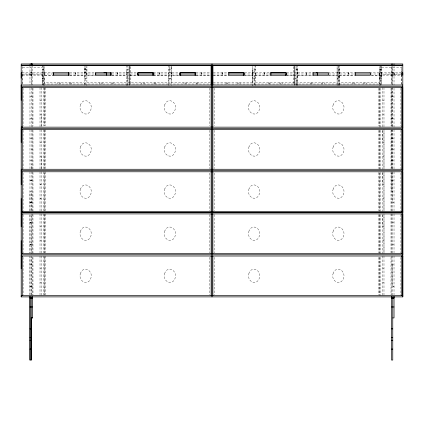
<?xml version="1.0" encoding="UTF-8"?>
<svg xmlns="http://www.w3.org/2000/svg" width="424" height="424" viewBox="0 0 424 424"><rect width="100%" height="100%" fill="white"/><g stroke="black" fill="none" stroke-linecap="round" stroke-linejoin="round"><path stroke-width="0.32" stroke-dasharray="2.12 1.59" d="M22.467 84.355L22.467 72.727M29.977 294.638L29.977 256.981M29.977 214.698L29.977 253.017L29.977 213.897M29.977 210.733L29.977 191.574L31.238 191.574L31.238 211.369L31.238 171.778M31.662 75.255L31.238 75.255L31.238 72.727L31.662 72.727M31.238 294.638L31.238 256.981M31.238 214.698L31.238 253.488L31.238 213.897M31.238 168.63L31.238 164.3M31.238 70.161L31.238 85.012L31.238 65.216M41.276 168.63L41.276 156.493L40.015 156.493M41.276 125.875L41.276 114.374L40.015 114.374M42.262 84.355L42.262 69.78L43.524 69.78M44.785 84.392L44.785 78.202L42.262 78.202L42.262 85.012L42.262 65.216M43.524 85.012L43.524 75.255L42.262 75.255L42.262 73.988M43.524 72.764L43.524 65.216L43.524 85.653M44.785 73.675L44.785 72.727L42.262 72.727M44.785 72.727L44.785 75.255L42.262 75.255M75.536 73.988L75.536 72.727L75.536 75.255M84.381 84.026L84.381 82.765L44.785 82.765M86.904 78.202L84.381 78.202L84.381 65.216L84.381 85.653M86.904 72.727L86.904 75.218M86.904 75.255L86.904 66.52L86.904 85.653M117.655 73.988L117.655 72.727L117.655 75.255M127.762 85.012L127.762 75.255M153.944 75.26L153.944 72.732M159.774 73.988L159.774 72.727L159.774 75.255M168.619 84.392L168.619 75.255M168.619 73.988L168.619 72.727M171.142 73.988L171.142 66.541L171.142 69.78L168.619 69.78M168.619 78.207L171.148 78.202L171.148 72.727L169.881 72.764L169.881 65.216L169.881 85.653M201.893 73.988L201.893 72.727L201.893 75.255M222.107 73.988L222.107 72.727L222.107 75.255M213.261 82.765L252.858 82.765L252.858 66.531L252.858 85.653L252.858 74.937M254.119 69.78L254.119 72.764L252.858 72.764L252.858 73.988L252.858 69.78L255.386 69.78L255.381 66.541M254.119 75.255L254.119 85.653L254.119 65.216M254.119 78.202L255.386 78.202L255.381 72.727L255.386 73.039M255.386 73.988L255.381 72.727M264.226 73.988L264.226 72.727L264.226 75.255M296.238 85.012L296.238 78.202L294.977 78.202L297.5 78.202L297.5 69.78L294.977 69.78M296.238 69.78L296.238 66.52M297.5 73.988L297.505 72.727L294.977 72.727M297.5 85.012L297.505 66.541M337.096 85.012L337.096 66.457L337.096 85.653M338.357 75.218L338.357 78.202L337.096 78.202L339.624 78.202L339.624 69.78L337.096 69.78M338.357 85.012L338.357 75.287M338.357 66.541L338.357 72.69M339.619 85.012L339.619 66.541M348.464 73.988L348.464 72.727L348.464 75.255M379.215 78.207L381.738 78.202L381.738 72.727L379.215 72.727L379.215 78.202L380.476 78.202M379.215 85.012L379.215 69.78L381.738 69.78L381.738 66.34L381.738 67.458L401.533 67.458L401.533 66.34L401.533 84.397M380.476 85.012L380.476 75.218M380.476 66.541L380.476 72.727L381.743 72.727M381.743 75.255L380.476 75.255L381.738 75.255L381.743 73.988L381.738 69.78L380.476 69.78M383.985 252.847L383.985 213.913L383.985 253.51M383.985 210.728L383.985 171.794L383.985 211.391M383.985 168.609L383.985 129.675L383.985 169.271M391.495 173.056L391.495 191.574L392.762 191.574M391.495 168.429L391.495 130.078M391.495 126.108L391.495 88.42M391.495 84.45L391.495 65.937M392.762 172.494L392.762 202.524L394.023 202.524L391.495 202.524M392.762 168.63L392.762 130.078M392.762 126.4L392.762 88.197M392.762 84.45L392.762 65.937M391.5 72.727L394.023 72.727L394.023 75.255L391.5 75.255M401.539 69.78L401.539 75.255L369.977 75.255M401.533 84.355L401.533 74.481L381.738 74.481L381.738 84.355M126.495 73.045L126.5 69.78L129.023 69.78M171.142 73.675L171.148 72.727L171.142 75.255M297.5 73.039L297.505 72.727M337.096 72.69L339.619 72.764M42.262 69.78L44.785 69.78M84.381 69.78L86.904 69.78M379.215 69.78L381.738 69.78M22.149 72.727L54.431 72.727M69.668 72.727L95.893 72.727M111.788 72.727L138.012 72.727M153.44 72.727L179.357 72.727M196.026 72.727L210.739 72.727M213.261 72.727L228.107 72.727M244.622 72.727L270.56 72.727M286.566 72.727L312.212 72.727M328.107 72.727L354.332 72.727M369.564 72.727L402.8 72.727M32.505 72.727L29.977 72.727L29.977 75.255L29.977 73.988M84.381 72.764L85.643 72.727L85.643 65.216L85.643 85.653M129.023 72.727L126.5 72.727L126.5 75.255M337.096 73.988L337.727 73.988M379.215 73.988L379.846 73.988M391.5 73.988L392.131 73.988M401.851 73.988L369.977 73.988M21.2 73.988L54.431 73.988M69.668 73.988L95.119 73.988M111.788 73.988L137.588 73.988M153.44 73.988L179.988 73.988M195.893 73.988L210.739 73.988M213.261 73.988L228.107 73.988M244.012 73.988L270.56 73.988M286.412 73.988L312.212 73.988M328.881 73.988L354.332 73.988M22.467 74.481L42.262 74.481M391.919 75.255L392.762 75.255L392.338 75.255M22.456 75.255L54.023 75.255M69.668 75.255L95.119 75.255M111.788 75.255L138.012 75.249M153.44 75.255L180.38 75.255M195.893 75.255L210.739 75.255M213.261 75.255L227.974 75.255M243.62 75.255L270.56 75.255M285.988 75.249L312.212 75.255M328.107 75.255L354.332 75.255M31.238 75.255L32.081 75.255M44.785 75.742L52.703 75.742M69.865 75.742L84.381 75.742M86.904 75.742L94.822 75.742M111.984 75.742L126.5 75.742M129.686 75.742L136.941 75.742M153.44 75.742L168.619 75.742M179.066 75.742L171.142 75.742L171.142 82.765L210.739 82.765M196.222 75.742L210.739 75.742M213.261 75.742L227.783 75.742M244.94 75.742L252.858 75.742M255.381 75.742L270.56 75.742M287.011 75.742L312.053 75.742M329.178 75.742L337.096 75.742M339.619 75.742L354.141 75.742M371.297 75.742L379.215 75.742M126.5 78.202L129.023 78.202M252.858 78.202L255.386 78.202M42.262 78.202L44.785 78.202M84.381 78.202L85.643 78.202M169.881 78.202L171.142 78.202M86.904 82.765L168.619 82.765M255.381 82.765L337.096 82.765M43.524 84.026L210.739 84.026M213.261 84.026L380.476 84.026M29.977 96.38L32.505 96.38M391.495 96.38L394.023 96.38M40.015 100.334L41.276 100.334M382.724 100.334L383.985 100.334M382.724 114.374L383.985 114.374M29.977 118.285L32.505 118.285M391.495 118.285L394.023 118.285M29.977 138.5L32.505 138.5M391.495 138.5L394.023 138.5M40.015 142.453L41.276 142.453M383.985 142.453L382.724 142.453L382.724 129.675L382.724 169.271M31.238 149.455L32.505 149.455M392.762 149.455L394.023 149.455M382.724 156.493L383.985 156.493M29.977 160.404L32.505 160.404M391.495 160.404L394.023 160.404M29.977 180.619L32.505 180.619M391.495 180.619L394.023 180.619M29.977 180.783L32.5 180.783M383.985 184.573L382.724 184.573L382.724 171.794L382.724 211.391M382.724 198.612L383.985 198.612M29.977 202.402L32.5 202.402M31.238 202.524L29.977 202.524L32.505 202.524M31.238 222.738L29.977 222.743L32.505 222.738M394.023 222.738L391.495 222.738M29.977 222.902L32.5 222.902M40.015 226.692L41.276 226.676M383.985 226.692L382.724 226.692L382.724 213.913L382.724 253.51M40.015 240.731L41.276 240.715M382.724 240.731L383.985 240.731M29.977 244.521L32.5 244.521M31.238 244.643L29.977 244.643L32.505 244.643M394.023 244.643L391.495 244.643M29.977 264.857L32.505 264.857M391.495 264.857L394.023 264.857L392.762 264.857L392.762 286.762L394.023 286.762L391.495 286.762M40.015 268.811L41.276 268.811M382.724 268.811L383.985 268.811M40.015 282.85L41.276 282.85M382.724 282.85L383.985 282.85M392.338 72.727L392.762 72.727M379.215 74.937L379.215 75.255L379.215 72.727M394.023 72.727L394.023 73.988M379.215 84.026L379.215 82.765L339.619 82.765L339.624 84.026M252.858 72.727L252.858 75.255M44.785 74.937L44.785 75.255M42.262 66.34L42.262 67.458L22.467 67.458L22.467 66.34L22.467 85.012M401.528 72.727L401.528 75.255M400.908 88.203L400.908 125.833M400.908 130.322L400.908 168.609M400.908 173.098L400.908 210.728M400.908 214.56L400.908 252.847M400.908 257.336L400.908 294.966M394.023 65.216L394.023 85.012M394.023 88.197L394.023 127.131M394.023 129.659L394.023 169.25M394.023 171.778L394.023 210.707M394.023 213.897L394.023 252.858M394.023 256.017L394.023 294.977M394.018 72.727L394.018 75.255M392.762 65.216L392.762 85.012M392.762 87.54L392.762 127.735M392.762 129.659L392.762 169.25M392.762 171.778L392.762 211.369M392.762 213.897L392.762 253.488M392.762 256.017L392.762 295.608M391.5 66.467L391.5 84.36M391.495 88.197L391.495 126.469M391.495 129.659L391.495 168.619M391.5 171.778L391.495 211.369M391.5 213.897L391.495 253.017M391.495 256.017L391.495 294.977M391.007 88.218L391.007 125.833M391.007 130.338L391.007 168.609M391.007 171.794L391.007 210.728M391.007 213.913L391.007 252.847M391.007 257.357L391.007 294.966M383.985 87.54L383.985 127.152M383.985 256.017L383.985 295.629M382.724 87.54L382.724 127.152M382.724 256.017L382.724 295.629M381.738 65.216L381.738 85.012M380.476 65.216L380.476 85.653M380.476 88.203L380.476 127.152M380.476 130.322L380.476 169.271M380.476 172.457L380.476 211.391M380.476 214.56L380.476 253.51M380.476 257.336L380.476 295.629M379.777 88.218L379.777 127.152M379.777 130.338L379.777 169.271M379.777 172.457L379.777 211.391M379.777 214.576L379.777 253.51M379.777 257.357L379.777 295.629M379.628 88.203L379.628 125.833M379.628 130.322L379.628 168.609M379.628 173.098L379.628 210.728M379.628 214.56L379.628 252.847M379.628 257.336L379.628 294.966M379.215 66.515L379.215 85.653M378.51 88.218L378.51 125.833M378.51 130.338L378.51 168.609M378.51 172.457L378.51 210.728M378.51 214.576L378.51 252.847M378.51 257.357L378.51 294.966M366.437 82.765L366.437 84.026M364.635 82.765L364.635 84.026M363.792 82.765L363.792 84.026M354.199 82.765L354.199 84.026M353.356 82.765L353.356 84.026M352.397 82.765L352.397 84.026M348.608 72.727L348.608 75.255M339.619 65.216L339.619 85.653M338.357 65.216L338.357 85.653M324.318 82.765L324.318 84.026M322.516 82.765L322.516 84.026M321.673 82.765L321.673 84.026M312.08 82.765L312.08 84.026M311.237 82.765L311.237 84.026M310.278 82.765L310.278 84.026M306.488 72.727L306.488 75.255M306.345 72.727L306.345 75.255M297.5 65.216L297.505 85.653M296.238 65.211L296.238 85.653M282.199 82.765L282.199 84.026M280.397 82.765L280.397 84.026M279.549 82.765L279.549 84.026M270.093 72.727L270.093 75.255M270.056 72.732L270.056 75.26M269.961 82.765L269.961 84.026M269.118 82.765L269.118 84.026M268.159 82.765L268.159 84.026M264.369 72.727L264.369 75.255M255.381 65.216L255.381 85.653M240.079 82.765L240.079 84.026M238.277 82.765L238.277 84.026M237.435 82.765L237.435 84.026M227.842 82.765L227.842 84.026M226.999 82.765L226.999 84.026M226.04 82.765L226.04 84.026M222.25 72.727L222.25 75.249M214.215 88.203L214.215 125.833M214.215 130.322L214.215 168.609M214.215 173.098L214.215 210.728M214.215 214.56L214.215 252.847M214.215 257.336L214.215 294.966M209.779 88.203L209.779 125.833M209.779 130.322L209.779 168.609M209.779 173.098L209.779 210.728M209.779 214.56L209.779 252.847M209.779 257.336L209.779 294.966M201.75 72.727L201.75 75.249M197.96 82.765L197.96 84.026M197.001 82.765L197.001 84.026M196.158 82.765L196.158 84.026M186.571 82.765L186.571 84.026M185.723 82.765L185.723 84.026M183.921 82.765L183.921 84.026M171.142 66.515L171.142 85.653M168.619 65.216L168.619 85.653M159.631 72.727L159.631 75.249M155.841 82.765L155.841 84.026M154.882 82.765L154.882 84.026M154.039 82.765L154.039 84.026M153.907 72.727L153.907 75.255M144.452 82.765L144.452 84.026M143.603 82.765L143.603 84.026M141.802 82.765L141.802 84.026M127.762 65.211L127.762 85.653M126.5 65.216L126.5 85.653M117.512 72.727L117.512 75.255M113.722 82.765L113.722 84.026M112.763 82.765L112.763 84.026M111.92 82.765L111.92 84.026M102.332 82.765L102.332 84.026M101.484 82.765L101.484 84.026M99.682 82.765L99.682 84.026M75.392 72.727L75.392 75.255M71.603 82.765L71.603 84.026M70.644 82.765L70.644 84.026M69.801 82.765L69.801 84.026M60.213 82.765L60.213 84.026M59.365 82.765L59.365 84.026M57.563 82.765L57.563 84.026M45.49 87.556L45.49 125.833M45.49 129.68L45.49 168.609M45.49 171.799L45.49 210.728M45.49 213.919L45.49 252.847M45.49 256.038L45.49 294.966M44.785 66.515L44.785 85.653M44.372 88.203L44.372 125.833M44.372 130.322L44.372 168.609M44.372 173.098L44.372 210.728M44.372 214.56L44.372 252.847M44.372 257.336L44.372 294.966M44.223 87.556L44.223 125.833M44.223 129.68L44.223 168.609M44.223 171.799L44.223 210.728M44.223 213.919L44.223 252.847M44.223 256.038L44.223 294.966M43.524 87.54L43.524 125.833M43.524 129.659L43.524 168.609M43.524 171.778L43.524 210.728M43.524 213.897L43.524 252.847M43.524 256.017L43.524 294.966M41.276 87.54L41.276 127.152M41.276 129.659L41.276 169.271M41.276 171.778L41.276 211.391M41.276 213.897L41.276 253.51M41.276 256.017L41.276 295.629M40.015 87.54L40.015 127.152M40.015 129.659L40.015 169.271M40.015 171.778L40.015 211.391M40.015 213.897L40.015 253.51M40.015 256.017L40.015 295.629M32.992 88.218L32.992 125.833M32.992 130.338L32.992 168.609M32.992 172.457L32.992 211.391M32.992 214.576L32.992 253.51M32.992 257.357L32.992 294.966M32.505 65.216L32.505 85.012M32.505 88.197L32.505 127.131M32.505 129.659L32.505 169.25M32.505 171.778L32.5 211.391M32.5 213.913L32.5 253.51M32.505 257.145L32.505 294.977M31.238 87.54L31.238 127.735M31.238 129.659L31.238 169.25M31.238 256.017L31.238 295.608M29.977 65.937L29.977 85.012M29.977 88.197L29.977 126.469M29.977 129.659L29.977 168.619M29.977 171.778L29.977 211.391M29.977 256.017L29.977 294.977M23.087 88.203L23.087 125.833M23.087 130.322L23.087 168.609M23.087 173.098L23.087 210.728M23.087 214.56L23.087 252.847M23.087 257.336L23.087 294.966M130.036 66.541L130.036 84.355L130.036 66.541M293.964 66.541L293.964 84.36L293.964 66.541M80.555 104.59C77.534 111.957 87.323 118.46 90.731 110.123C93.752 102.751 83.963 96.248 80.555 104.59M80.555 146.709C77.534 154.076 87.323 160.579 90.731 152.243C93.752 144.87 83.963 138.367 80.555 146.709M80.555 188.828C77.534 196.195 87.323 202.698 90.731 194.362C93.752 186.989 83.963 180.486 80.555 188.828M80.555 230.948C77.534 238.315 87.323 244.818 90.731 236.481C93.752 229.108 83.963 222.605 80.555 230.948M80.555 273.067C77.534 280.434 87.323 286.937 90.731 278.6C93.752 271.228 83.963 264.724 80.555 273.067M164.793 104.59C161.772 111.957 171.561 118.46 174.969 110.123C177.99 102.751 168.201 96.248 164.793 104.59M164.793 146.709C161.772 154.076 171.561 160.579 174.969 152.243C177.99 144.87 168.201 138.367 164.793 146.709M164.793 188.828C161.772 196.195 171.561 202.698 174.969 194.362C177.99 186.989 168.201 180.486 164.793 188.828M164.793 230.948C161.772 238.315 171.561 244.818 174.969 236.481C177.99 229.108 168.201 222.605 164.793 230.948M164.793 273.067C161.772 280.434 171.561 286.937 174.969 278.6C177.99 271.228 168.201 264.724 164.793 273.067M249.031 104.59C246.01 111.957 255.799 118.46 259.207 110.123C262.228 102.751 252.439 96.248 249.031 104.59M249.031 146.709C246.01 154.076 255.799 160.579 259.207 152.243C262.228 144.87 252.439 138.367 249.031 146.709M249.031 188.828C246.01 196.195 255.799 202.698 259.207 194.362C262.228 186.989 252.439 180.486 249.031 188.828M249.031 230.948C246.01 238.315 255.799 244.818 259.207 236.481C262.228 229.108 252.439 222.605 249.031 230.948M249.031 273.067C246.01 280.434 255.799 286.937 259.207 278.6C262.228 271.228 252.439 264.724 249.031 273.067M333.269 104.59C330.248 111.957 340.037 118.46 343.445 110.123C346.466 102.751 336.677 96.248 333.269 104.59M333.269 146.709C330.248 154.076 340.037 160.579 343.445 152.243C346.466 144.87 336.677 138.367 333.269 146.709M333.269 188.828C330.248 196.195 340.037 202.698 343.445 194.362C346.466 186.989 336.677 180.486 333.269 188.828M333.269 230.948C330.248 238.315 340.037 244.818 343.445 236.481C346.466 229.108 336.677 222.605 333.269 230.948M333.269 273.067C330.248 280.434 340.037 286.937 343.445 278.6C346.466 271.228 336.677 264.724 333.269 273.067M41.276 184.557L40.015 184.557L41.276 184.573M41.276 198.596L40.015 198.596L41.276 198.612M31.238 286.762L29.977 286.762L32.505 286.762L31.238 286.762"/><path stroke-width="0.64" d="M21.2 85.648L21.2 86.279L402.8 86.279M402.8 256.038L402.8 296.89L21.2 296.89L21.2 296.259M21.2 268.795L21.2 254.771M21.2 240.731L21.2 253.51L402.8 253.51M21.2 226.692L21.2 198.612M21.2 184.557L21.2 169.271L402.8 169.271M21.2 142.438L21.2 128.414L402.8 128.414L402.8 87.556M21.2 100.318L21.2 85.012L402.8 85.012M21.2 78.202L21.2 72.727L21.523 72.727M31.238 317.767L31.238 360.05L29.977 360.05L29.977 296.62M69.038 75.255L53.588 75.255L53.594 72.732L69.038 72.727M111.157 75.255L95.707 75.255L95.713 72.732L111.157 72.727M129.193 85.017L129.193 65.222M137.864 75.26L137.864 72.732L153.096 72.732L153.096 75.26M179.983 75.26L179.983 72.732L195.215 72.732L195.215 75.26M211.062 85.017L211.062 65.227M211.905 85.017L211.905 65.227L21.2 65.216L402.8 65.216L212.095 65.227L212.095 85.017M212 85.012L212 296.89M391.495 296.869L391.495 298.136L394.023 298.136L394.023 296.869M402.8 254.771L402.8 213.919L21.2 213.897M402.8 212.636L21.2 212.636L402.8 212.652L402.8 171.799L21.2 171.778M402.8 75.255L402.8 72.727L402.477 72.727M30.29 63.95L29.977 64.374M31.238 64.273L31.238 63.95L32.505 63.95L32.5 64.374M153.276 72.727L137.827 72.727L137.827 75.255L153.281 75.26M195.395 72.727L179.946 72.727L179.946 75.255L195.395 75.26M228.605 72.727L244.054 72.727L244.054 75.255L228.6 75.26M270.724 72.727L286.174 72.727L286.174 75.255L270.719 75.26M312.843 72.727L328.293 72.727L328.287 75.255L312.843 75.255M354.962 72.727L370.412 72.727L370.406 75.255L354.962 75.255M103.954 72.727L106.7 72.727L106.7 75.255M228.785 72.732L244.017 72.732L244.017 75.26M270.904 72.732L286.136 72.732L286.136 75.26M316.24 72.727L317.3 72.727L317.3 75.255M21.2 73.988L21.523 73.988M53.588 73.988L69.038 73.988M95.707 73.988L111.157 73.988M137.827 73.988L153.276 73.988M179.946 73.988L195.395 73.988M228.605 73.988L244.054 73.988M270.724 73.988L286.174 73.988M312.843 73.988L328.293 73.988M354.962 73.988L370.412 73.988M402.477 73.988L402.8 73.988M21.2 87.54L402.8 87.54M22.461 127.152L21.2 127.152L402.8 127.152M21.2 129.659L402.8 129.659L402.8 170.533L21.2 170.533M21.2 211.391L402.8 211.391M21.2 254.755L402.8 254.755M21.2 256.017L402.8 256.017L401.533 256.017M21.2 295.629L402.8 295.629M392.762 298.136L393.181 298.136M29.977 298.136L32.505 298.136L31.662 298.136M29.977 306.976L32.505 306.976M391.5 306.976L394.023 306.976M32.505 317.931L31.238 317.931L32.505 317.931L32.5 296.471M392.762 317.931L394.023 317.931L394.023 296.471M29.977 328.881L31.238 328.881M391.5 328.881L392.762 328.881M29.977 337.727L31.238 337.727M391.5 337.727L392.762 337.727M29.977 340.255L31.238 340.255M391.5 340.255L392.762 340.255M29.977 349.095L31.238 349.095M391.5 349.095L392.762 349.095M392.444 63.95L392.762 64.273M31.238 63.95L31.556 63.95M402.8 296.89L402.8 63.95L21.2 63.955L21.2 296.89M401.756 87.54L401.756 127.152M401.756 129.659L401.756 169.271M401.756 171.778L401.756 211.391M401.756 213.897L401.756 253.51M401.756 256.017L401.756 295.629M394.023 63.955L394.023 64.374M392.762 296.779L392.762 360.05L391.495 360.05L391.495 296.471M391.495 63.955L391.495 64.374M355.18 72.727L355.169 75.255M313.06 72.727L313.055 75.255M294.807 65.222L294.807 85.017M285.326 74.831L285.326 75.255M270.941 72.727L270.904 75.26M243.212 74.831L243.212 75.255M228.822 72.727L228.785 75.26M212.938 65.227L212.938 85.017M212.875 87.54L212.875 127.152M212.875 129.659L212.875 169.271M212.875 171.778L212.875 211.391M212.875 213.897L212.875 253.51M212.875 256.017L212.875 295.629M212 63.955L212 65.216M211.126 87.54L211.126 127.152M211.126 129.659L211.126 169.271M211.126 171.778L211.126 211.391M211.126 213.897L211.126 253.51M211.126 256.017L211.126 295.629M195.178 72.727L195.178 75.255M180.788 74.831L180.788 75.255M153.059 72.727L153.059 75.255M138.669 74.831L138.669 75.255M95.707 72.727L95.707 75.255M53.588 72.727L53.588 75.255M31.238 296.779L31.238 360.05M29.977 296.471L29.977 360.05M22.244 87.54L22.244 127.152M22.244 129.659L22.244 169.271M22.244 171.778L22.244 211.391M22.244 213.897L22.244 253.51M22.244 256.017L22.244 295.629M68.826 72.732L68.826 75.255L68.82 72.727M110.945 72.732L110.945 75.255L110.94 72.727"/></g></svg>
